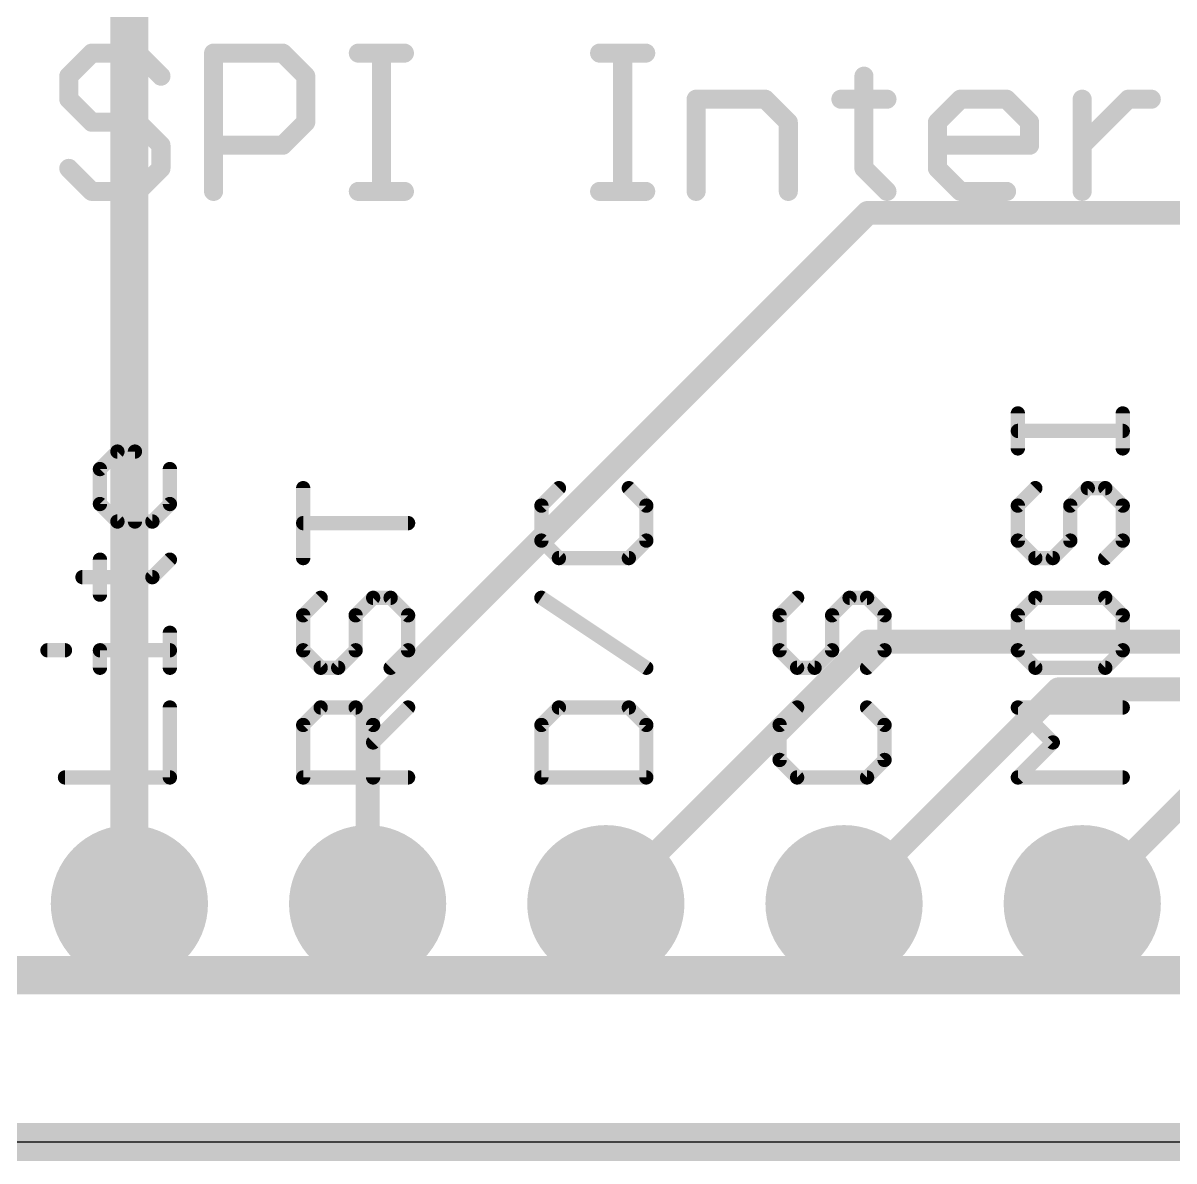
# Model space of a CAD drawing. Extents: x -42 to 37, y -47 to 54.
# Drawn here: x 0.14 to 12.41, y -43.38 to -31.25 of the extents above; entities that cross this region are included whole.
import ezdxf

# ---------------------------------------------------------------- set-up
doc = ezdxf.new("R2010")
doc.units = 0
for name, color, linetype in [('1', 12, 'CONTINUOUS'), ('16', 132, 'CONTINUOUS'), ('17', 110, 'CONTINUOUS'), ('20', 53, 'CONTINUOUS'), ('21', 40, 'CONTINUOUS')]:
    doc.layers.add(name, color=color, linetype=linetype)

# ---------------------------------------------------------------- blocks, each defined once
blk = doc.blocks.new('ROUNDP')
at = {"const_width": 0.5}
blk.add_lwpolyline([(0, -0.25, 1), (0, 0.25, 1), (0, -0.25)], format="xyb", dxfattribs=at)

msp = doc.modelspace()

# ---------------------------------------------------------------- linework, layer by layer
at = {"layer": '1'}
for points, const_width in [([(3.81, -38.608), (9.144, -33.274)], 0.254), ([(9.144, -33.274), (17.272, -33.274)], 0.254), ([(6.35, -40.64), (9.144, -37.846)], 0.254), ([(9.144, -37.846), (16.51, -37.846)], 0.254), ([(8.89, -40.64), (11.176, -38.354)], 0.254), ([(11.176, -38.354), (17.018, -38.354)], 0.254), ([(3.81, -40.64), (3.81, -38.608)], 0.254), ([(11.43, -40.64), (13.208, -38.862)], 0.254), ([(-25.4, -43.18), (25.4, -43.18)], 0.4064)]:
    msp.add_lwpolyline(points, dxfattribs=dict(at, const_width=const_width))
at = {"layer": '1', "const_width": 0.127}
for points in [[(9.144, -33.2105, 1), (9.144, -33.3375)], [(9.1889, -33.3189, 1), (9.0991, -33.2291)], [(9.144, -37.7825, 1), (9.144, -37.9095)], [(9.1889, -37.8909, 1), (9.0991, -37.8011)], [(11.176, -38.2905, 1), (11.176, -38.4175)], [(11.2209, -38.3989, 1), (11.1311, -38.3091)], [(3.8735, -38.608, 1), (3.7465, -38.608)], [(3.7651, -38.5631, 1), (3.8549, -38.6529)], [(3.7465, -40.64, 1), (3.8735, -40.64)], [(6.3051, -40.5951, 1), (6.3949, -40.6849)], [(8.8451, -40.5951, 1), (8.9349, -40.6849)], [(11.3851, -40.5951, 1), (11.4749, -40.6849)]]:
    msp.add_lwpolyline(points, format="xyb", dxfattribs=at)
at = {"layer": '16', "const_width": 0.4064}
for points in [[(1.27, -40.64), (1.27, -23.114)], [(-25.4, -41.402), (25.4, -41.402)]]:
    msp.add_lwpolyline(points, dxfattribs=at)
at = {"layer": '16', "const_width": 0.2032}
msp.add_lwpolyline([(1.1684, -40.64, 1), (1.3716, -40.64)], format="xyb", dxfattribs=at)
at = {"layer": '20'}
msp.add_line((-28.702, -43.18), (28.702, -43.18), dxfattribs=at)
at = {"layer": '21'}
for points, const_width in [([(0.8696, -31.5709), (0.6239, -31.8167)], 0.2032), ([(1.3611, -31.5709), (0.8696, -31.5709)], 0.2032), ([(1.6068, -31.8167), (1.3611, -31.5709)], 0.2032), ([(2.1675, -33.0454), (2.1675, -31.5709)], 0.2032), ([(2.1675, -31.5709), (2.9047, -31.5709)], 0.2032), ([(2.9047, -31.5709), (3.1504, -31.8167)], 0.2032), ([(3.7111, -31.5709), (4.2026, -31.5709)], 0.2032), ([(3.9568, -33.0454), (3.9568, -31.5709)], 0.2032), ([(6.2837, -31.5709), (6.7752, -31.5709)], 0.2032), ([(6.5295, -33.0454), (6.5295, -31.5709)], 0.2032), ([(0.6239, -31.8167), (0.6239, -32.0624)], 0.2032), ([(3.1504, -31.8167), (3.1504, -32.3082)], 0.2032), ([(9.1022, -31.8167), (9.1022, -32.7997)], 0.2032), ([(0.6239, -32.0624), (0.8696, -32.3082)], 0.2032), ([(7.3128, -33.0454), (7.3128, -32.0624)], 0.2032), ([(7.3128, -32.0624), (8.05, -32.0624)], 0.2032), ([(8.05, -32.0624), (8.2958, -32.3082)], 0.2032), ([(8.8564, -32.0624), (9.3479, -32.0624)], 0.2032), ([(9.8855, -32.3082), (10.1312, -32.0624)], 0.2032), ([(10.1312, -32.0624), (10.6227, -32.0624)], 0.2032), ([(10.6227, -32.0624), (10.8685, -32.3082)], 0.2032), ([(11.4291, -33.0454), (11.4291, -32.0624)], 0.2032), ([(11.4291, -32.5539), (11.9206, -32.0624)], 0.2032), ([(11.9206, -32.0624), (12.1663, -32.0624)], 0.2032), ([(0.8696, -32.3082), (1.3611, -32.3082)], 0.2032), ([(1.3611, -32.3082), (1.6068, -32.5539)], 0.2032), ([(3.1504, -32.3082), (2.9047, -32.5539)], 0.2032), ([(8.2958, -32.3082), (8.2958, -33.0454)], 0.2032), ([(9.8855, -32.7997), (9.8855, -32.3082)], 0.2032), ([(10.8685, -32.3082), (10.8685, -32.5539)], 0.2032), ([(1.6068, -32.5539), (1.6068, -32.7997)], 0.2032), ([(2.9047, -32.5539), (2.1675, -32.5539)], 0.2032), ([(10.8685, -32.5539), (9.8855, -32.5539)], 0.2032), ([(0.8696, -33.0454), (0.6239, -32.7997)], 0.2032), ([(1.6068, -32.7997), (1.3611, -33.0454)], 0.2032), ([(9.1022, -32.7997), (9.3479, -33.0454)], 0.2032), ([(10.1312, -33.0454), (9.8855, -32.7997)], 0.2032), ([(1.3611, -33.0454), (0.8696, -33.0454)], 0.2032), ([(3.7111, -33.0454), (4.2026, -33.0454)], 0.2032), ([(6.2837, -33.0454), (6.7752, -33.0454)], 0.2032), ([(10.6227, -33.0454), (10.1312, -33.0454)], 0.2032), ([(10.7432, -35.7856), (10.7432, -35.4128)], 0.1524), ([(11.8618, -35.7856), (11.8618, -35.4128)], 0.1524), ([(11.8618, -35.5992), (10.7432, -35.5992)], 0.1524), ([(0.9561, -36.0059), (1.1425, -35.8195)], 0.1524), ([(1.1425, -35.8195), (1.329, -35.8195)], 0.1524), ([(1.329, -35.8195), (1.329, -36.5652)], 0.1524), ([(0.9561, -36.3788), (0.9561, -36.0059)], 0.1524), ([(1.7018, -36.0059), (1.7018, -36.3788)], 0.1524), ([(3.1232, -36.955), (3.1232, -36.2093)], 0.1524), ([(5.8497, -36.2093), (5.6632, -36.3957)], 0.1524), ([(6.7818, -36.3957), (6.5954, -36.2093)], 0.1524), ([(10.9297, -36.2093), (10.7432, -36.3957)], 0.1524), ([(11.3025, -36.3957), (11.489, -36.2093)], 0.1524), ([(11.489, -36.2093), (11.6754, -36.2093)], 0.1524), ([(11.6754, -36.2093), (11.8618, -36.3957)], 0.1524), ([(1.1425, -36.5652), (0.9561, -36.3788)], 0.1524), ([(1.7018, -36.3788), (1.5154, -36.5652)], 0.1524), ([(5.6632, -36.3957), (5.6632, -36.7686)], 0.1524), ([(6.7818, -36.7686), (6.7818, -36.3957)], 0.1524), ([(10.7432, -36.3957), (10.7432, -36.7686)], 0.1524), ([(11.3025, -36.7686), (11.3025, -36.3957)], 0.1524), ([(11.8618, -36.3957), (11.8618, -36.7686)], 0.1524), ([(1.5154, -36.5652), (1.1425, -36.5652)], 0.1524), ([(4.2418, -36.5822), (3.1232, -36.5822)], 0.1524), ([(5.6632, -36.7686), (5.8497, -36.955)], 0.1524), ([(6.5954, -36.955), (6.7818, -36.7686)], 0.1524), ([(10.7432, -36.7686), (10.9297, -36.955)], 0.1524), ([(11.1161, -36.955), (11.3025, -36.7686)], 0.1524), ([(11.8618, -36.7686), (11.6754, -36.955)], 0.1524), ([(0.9561, -37.3448), (0.9561, -36.972)], 0.1524), ([(1.5154, -37.1584), (1.7018, -36.972)], 0.1524), ([(5.8497, -36.955), (6.5954, -36.955)], 0.1524), ([(10.9297, -36.955), (11.1161, -36.955)], 0.1524), ([(0.7697, -37.1584), (1.5154, -37.1584)], 0.1524), ([(3.3097, -37.3787), (3.1232, -37.5651)], 0.1524), ([(3.6825, -37.5651), (3.869, -37.3787)], 0.1524), ([(3.869, -37.3787), (4.0554, -37.3787)], 0.1524), ([(4.0554, -37.3787), (4.2418, -37.5651)], 0.1524), ([(6.7818, -38.1244), (5.6632, -37.3787)], 0.1524), ([(8.3897, -37.3787), (8.2032, -37.5651)], 0.1524), ([(8.7625, -37.5651), (8.9489, -37.3787)], 0.1524), ([(8.9489, -37.3787), (9.1354, -37.3787)], 0.1524), ([(9.1354, -37.3787), (9.3218, -37.5651)], 0.1524), ([(10.9297, -37.3787), (10.7432, -37.5651)], 0.1524), ([(11.6754, -37.3787), (10.9297, -37.3787)], 0.1524), ([(11.8618, -37.5651), (11.6754, -37.3787)], 0.1524), ([(3.1232, -37.5651), (3.1232, -37.938)], 0.1524), ([(3.6825, -37.938), (3.6825, -37.5651)], 0.1524), ([(4.2418, -37.5651), (4.2418, -37.938)], 0.1524), ([(8.2032, -37.5651), (8.2032, -37.938)], 0.1524), ([(8.7625, -37.938), (8.7625, -37.5651)], 0.1524), ([(9.3218, -37.5651), (9.3218, -37.938)], 0.1524), ([(10.7432, -37.5651), (10.7432, -37.938)], 0.1524), ([(11.8618, -37.938), (11.8618, -37.5651)], 0.1524), ([(1.7018, -38.1244), (1.7018, -37.7516)], 0.1524), ([(0.3968, -37.938), (0.5832, -37.938)], 0.1524), ([(0.9561, -38.1244), (0.9561, -37.938)], 0.1524), ([(0.9561, -37.938), (1.7018, -37.938)], 0.1524), ([(3.1232, -37.938), (3.3097, -38.1244)], 0.1524), ([(3.4961, -38.1244), (3.6825, -37.938)], 0.1524), ([(4.2418, -37.938), (4.0554, -38.1244)], 0.1524), ([(8.2032, -37.938), (8.3897, -38.1244)], 0.1524), ([(8.5761, -38.1244), (8.7625, -37.938)], 0.1524), ([(9.3218, -37.938), (9.1354, -38.1244)], 0.1524), ([(10.7432, -37.938), (10.9297, -38.1244)], 0.1524), ([(11.6754, -38.1244), (11.8618, -37.938)], 0.1524), ([(3.3097, -38.1244), (3.4961, -38.1244)], 0.1524), ([(8.3897, -38.1244), (8.5761, -38.1244)], 0.1524), ([(10.9297, -38.1244), (11.6754, -38.1244)], 0.1524), ([(1.7018, -39.2938), (1.7018, -38.5481)], 0.1524), ([(3.1232, -38.7345), (3.3097, -38.5481)], 0.1524), ([(3.3097, -38.5481), (3.6825, -38.5481)], 0.1524), ([(3.6825, -38.5481), (3.869, -38.7345)], 0.1524), ([(3.869, -38.921), (4.2418, -38.5481)], 0.1524), ([(5.8497, -38.5481), (5.6632, -38.7345)], 0.1524), ([(6.5954, -38.5481), (5.8497, -38.5481)], 0.1524), ([(6.7818, -38.7345), (6.5954, -38.5481)], 0.1524), ([(8.3897, -38.5481), (8.2032, -38.7345)], 0.1524), ([(9.3218, -38.7345), (9.1354, -38.5481)], 0.1524), ([(11.1161, -38.921), (10.7432, -38.5481)], 0.1524), ([(10.7432, -38.5481), (11.8618, -38.5481)], 0.1524), ([(3.1232, -39.2938), (3.1232, -38.7345)], 0.1524), ([(3.869, -38.7345), (3.869, -39.2938)], 0.1524), ([(5.6632, -38.7345), (5.6632, -39.2938)], 0.1524), ([(6.7818, -39.2938), (6.7818, -38.7345)], 0.1524), ([(8.2032, -38.7345), (8.2032, -39.1074)], 0.1524), ([(9.3218, -39.1074), (9.3218, -38.7345)], 0.1524), ([(10.7432, -39.2938), (11.1161, -38.921)], 0.1524), ([(8.2032, -39.1074), (8.3897, -39.2938)], 0.1524), ([(9.1354, -39.2938), (9.3218, -39.1074)], 0.1524), ([(0.5832, -39.2938), (1.7018, -39.2938)], 0.1524), ([(4.2418, -39.2938), (3.1232, -39.2938)], 0.1524), ([(5.6632, -39.2938), (6.7818, -39.2938)], 0.1524), ([(8.3897, -39.2938), (9.1354, -39.2938)], 0.1524), ([(11.8618, -39.2938), (10.7432, -39.2938)], 0.1524)]:
    msp.add_lwpolyline(points, dxfattribs=dict(at, const_width=const_width))
for points, const_width in [([(0.8696, -31.5201, 1), (0.8696, -31.6217)], 0.1016), ([(0.9055, -31.6069, 1), (0.8337, -31.535)], 0.1016), ([(1.397, -31.535, 1), (1.3252, -31.6069)], 0.1016), ([(1.3611, -31.6217, 1), (1.3611, -31.5201)], 0.1016), ([(2.2183, -31.5709, 1), (2.1167, -31.5709)], 0.1016), ([(2.1675, -31.5201, 1), (2.1675, -31.6217)], 0.1016), ([(2.9406, -31.535, 1), (2.8688, -31.6069)], 0.1016), ([(2.9047, -31.6217, 1), (2.9047, -31.5201)], 0.1016), ([(3.7111, -31.5201, 1), (3.7111, -31.6217)], 0.1016), ([(4.0076, -31.5709, 1), (3.906, -31.5709)], 0.1016), ([(4.2026, -31.6217, 1), (4.2026, -31.5201)], 0.1016), ([(6.2837, -31.5201, 1), (6.2837, -31.6217)], 0.1016), ([(6.5803, -31.5709, 1), (6.4787, -31.5709)], 0.1016), ([(6.7752, -31.6217, 1), (6.7752, -31.5201)], 0.1016), ([(0.5879, -31.7808, 1), (0.6598, -31.8526)], 0.1016), ([(0.6747, -31.8167, 1), (0.5731, -31.8167)], 0.1016), ([(1.5709, -31.8526, 1), (1.6428, -31.7808)], 0.1016), ([(3.2012, -31.8167, 1), (3.0996, -31.8167)], 0.1016), ([(3.1145, -31.8526, 1), (3.1864, -31.7808)], 0.1016), ([(9.153, -31.8167, 1), (9.0514, -31.8167)], 0.1016), ([(0.6598, -32.0265, 1), (0.5879, -32.0983)], 0.1016), ([(0.5731, -32.0624, 1), (0.6747, -32.0624)], 0.1016), ([(7.3636, -32.0624, 1), (7.262, -32.0624)], 0.1016), ([(7.3128, -32.0116, 1), (7.3128, -32.1132)], 0.1016), ([(8.086, -32.0265, 1), (8.0141, -32.0983)], 0.1016), ([(8.05, -32.1132, 1), (8.05, -32.0116)], 0.1016), ([(8.8564, -32.0116, 1), (8.8564, -32.1132)], 0.1016), ([(9.3479, -32.1132, 1), (9.3479, -32.0116)], 0.1016), ([(10.1312, -32.0116, 1), (10.1312, -32.1132)], 0.1016), ([(10.1672, -32.0983, 1), (10.0953, -32.0265)], 0.1016), ([(10.6586, -32.0265, 1), (10.5868, -32.0983)], 0.1016), ([(10.6227, -32.1132, 1), (10.6227, -32.0116)], 0.1016), ([(11.4799, -32.0624, 1), (11.3783, -32.0624)], 0.1016), ([(11.9206, -32.0116, 1), (11.9206, -32.1132)], 0.1016), ([(11.9565, -32.0983, 1), (11.8847, -32.0265)], 0.1016), ([(12.1663, -32.1132, 1), (12.1663, -32.0116)], 0.1016), ([(0.8696, -32.2574, 1), (0.8696, -32.359)], 0.1016), ([(0.8337, -32.3441, 1), (0.9055, -32.2723)], 0.1016), ([(1.397, -32.2723, 1), (1.3252, -32.3441)], 0.1016), ([(1.3611, -32.359, 1), (1.3611, -32.2574)], 0.1016), ([(3.0996, -32.3082, 1), (3.2012, -32.3082)], 0.1016), ([(3.1864, -32.3441, 1), (3.1145, -32.2723)], 0.1016), ([(8.3466, -32.3082, 1), (8.245, -32.3082)], 0.1016), ([(8.2599, -32.3441, 1), (8.3317, -32.2723)], 0.1016), ([(9.9363, -32.3082, 1), (9.8347, -32.3082)], 0.1016), ([(9.8496, -32.2723, 1), (9.9214, -32.3441)], 0.1016), ([(10.9193, -32.3082, 1), (10.8177, -32.3082)], 0.1016), ([(10.8325, -32.3441, 1), (10.9044, -32.2723)], 0.1016), ([(1.6576, -32.5539, 1), (1.556, -32.5539)], 0.1016), ([(1.5709, -32.5898, 1), (1.6428, -32.518)], 0.1016), ([(2.1675, -32.5031, 1), (2.1675, -32.6047)], 0.1016), ([(2.8688, -32.518, 1), (2.9406, -32.5898)], 0.1016), ([(2.9047, -32.6047, 1), (2.9047, -32.5031)], 0.1016), ([(9.8855, -32.5031, 1), (9.8855, -32.6047)], 0.1016), ([(10.8177, -32.5539, 1), (10.9193, -32.5539)], 0.1016), ([(10.8685, -32.6047, 1), (10.8685, -32.5031)], 0.1016), ([(11.3932, -32.518, 1), (11.465, -32.5898)], 0.1016), ([(0.6598, -32.7637, 1), (0.5879, -32.8356)], 0.1016), ([(1.556, -32.7997, 1), (1.6576, -32.7997)], 0.1016), ([(1.6428, -32.8356, 1), (1.5709, -32.7637)], 0.1016), ([(9.1381, -32.7637, 1), (9.0662, -32.8356)], 0.1016), ([(9.0514, -32.7997, 1), (9.153, -32.7997)], 0.1016), ([(9.9214, -32.7637, 1), (9.8496, -32.8356)], 0.1016), ([(9.8347, -32.7997, 1), (9.9363, -32.7997)], 0.1016), ([(0.8696, -32.9946, 1), (0.8696, -33.0962)], 0.1016), ([(0.8337, -33.0813, 1), (0.9055, -33.0095)], 0.1016), ([(1.3252, -33.0095, 1), (1.397, -33.0813)], 0.1016), ([(1.3611, -33.0962, 1), (1.3611, -32.9946)], 0.1016), ([(2.1167, -33.0454, 1), (2.2183, -33.0454)], 0.1016), ([(3.7111, -32.9946, 1), (3.7111, -33.0962)], 0.1016), ([(3.906, -33.0454, 1), (4.0076, -33.0454)], 0.1016), ([(4.2026, -33.0962, 1), (4.2026, -32.9946)], 0.1016), ([(6.2837, -32.9946, 1), (6.2837, -33.0962)], 0.1016), ([(6.4787, -33.0454, 1), (6.5803, -33.0454)], 0.1016), ([(6.7752, -33.0962, 1), (6.7752, -32.9946)], 0.1016), ([(7.262, -33.0454, 1), (7.3636, -33.0454)], 0.1016), ([(8.245, -33.0454, 1), (8.3466, -33.0454)], 0.1016), ([(9.312, -33.0813, 1), (9.3838, -33.0095)], 0.1016), ([(10.1312, -32.9946, 1), (10.1312, -33.0962)], 0.1016), ([(10.0953, -33.0813, 1), (10.1672, -33.0095)], 0.1016), ([(10.6227, -33.0962, 1), (10.6227, -32.9946)], 0.1016), ([(11.3783, -33.0454, 1), (11.4799, -33.0454)], 0.1016), ([(10.7813, -35.4128, 1), (10.7051, -35.4128)], 0.0762), ([(11.8999, -35.4128, 1), (11.8237, -35.4128)], 0.0762), ([(10.7432, -35.5611, 1), (10.7432, -35.6373)], 0.0762), ([(11.8618, -35.6373, 1), (11.8618, -35.5611)], 0.0762), ([(1.1425, -35.7814, 1), (1.1425, -35.8576)], 0.0762), ([(1.1695, -35.8464, 1), (1.1156, -35.7926)], 0.0762), ([(1.3671, -35.8195, 1), (1.2909, -35.8195)], 0.0762), ([(1.329, -35.8576, 1), (1.329, -35.7814)], 0.0762), ([(10.7051, -35.7856, 1), (10.7813, -35.7856)], 0.0762), ([(11.8237, -35.7856, 1), (11.8999, -35.7856)], 0.0762), ([(0.9942, -36.0059, 1), (0.918, -36.0059)], 0.0762), ([(0.9292, -35.979, 1), (0.983, -36.0329)], 0.0762), ([(1.7399, -36.0059, 1), (1.6637, -36.0059)], 0.0762), ([(3.1613, -36.2093, 1), (3.0851, -36.2093)], 0.0762), ([(5.8766, -36.2362, 1), (5.8227, -36.1824)], 0.0762), ([(6.6223, -36.1824, 1), (6.5684, -36.2362)], 0.0762), ([(10.9566, -36.2362, 1), (10.9027, -36.1824)], 0.0762), ([(11.489, -36.1712, 1), (11.489, -36.2474)], 0.0762), ([(11.5159, -36.2362, 1), (11.462, -36.1824)], 0.0762), ([(11.7023, -36.1824, 1), (11.6484, -36.2362)], 0.0762), ([(11.6754, -36.2474, 1), (11.6754, -36.1712)], 0.0762), ([(0.983, -36.3518, 1), (0.9292, -36.4057)], 0.0762), ([(1.7287, -36.4057, 1), (1.6749, -36.3518)], 0.0762), ([(5.7013, -36.3957, 1), (5.6251, -36.3957)], 0.0762), ([(6.8199, -36.3957, 1), (6.7437, -36.3957)], 0.0762), ([(10.7813, -36.3957, 1), (10.7051, -36.3957)], 0.0762), ([(11.3406, -36.3957, 1), (11.2644, -36.3957)], 0.0762), ([(11.8999, -36.3957, 1), (11.8237, -36.3957)], 0.0762), ([(0.918, -36.3788, 1), (0.9942, -36.3788)], 0.0762), ([(1.6637, -36.3788, 1), (1.7399, -36.3788)], 0.0762), ([(5.6363, -36.3688, 1), (5.6902, -36.4227)], 0.0762), ([(6.7549, -36.4227, 1), (6.8087, -36.3688)], 0.0762), ([(10.7163, -36.3688, 1), (10.7702, -36.4227)], 0.0762), ([(11.2756, -36.3688, 1), (11.3295, -36.4227)], 0.0762), ([(11.8349, -36.4227, 1), (11.8887, -36.3688)], 0.0762), ([(1.1425, -36.5271, 1), (1.1425, -36.6033)], 0.0762), ([(1.1156, -36.5922, 1), (1.1695, -36.5383)], 0.0762), ([(1.2909, -36.5652, 1), (1.3671, -36.5652)], 0.0762), ([(1.4884, -36.5383, 1), (1.5423, -36.5922)], 0.0762), ([(1.5154, -36.6033, 1), (1.5154, -36.5271)], 0.0762), ([(3.1232, -36.5441, 1), (3.1232, -36.6203)], 0.0762), ([(4.2418, -36.6203, 1), (4.2418, -36.5441)], 0.0762), ([(5.6902, -36.7416, 1), (5.6363, -36.7955)], 0.0762), ([(6.8087, -36.7955, 1), (6.7549, -36.7416)], 0.0762), ([(10.7702, -36.7416, 1), (10.7163, -36.7955)], 0.0762), ([(11.3295, -36.7955, 1), (11.2756, -36.7416)], 0.0762), ([(11.8887, -36.7955, 1), (11.8349, -36.7416)], 0.0762), ([(5.6251, -36.7686, 1), (5.7013, -36.7686)], 0.0762), ([(6.7437, -36.7686, 1), (6.8199, -36.7686)], 0.0762), ([(10.7051, -36.7686, 1), (10.7813, -36.7686)], 0.0762), ([(11.2644, -36.7686, 1), (11.3406, -36.7686)], 0.0762), ([(11.8237, -36.7686, 1), (11.8999, -36.7686)], 0.0762), ([(0.9942, -36.972, 1), (0.918, -36.972)], 0.0762), ([(1.7287, -36.9989, 1), (1.6749, -36.945)], 0.0762), ([(3.0851, -36.955, 1), (3.1613, -36.955)], 0.0762), ([(5.8497, -36.9169, 1), (5.8497, -36.9931)], 0.0762), ([(5.8227, -36.9819, 1), (5.8766, -36.9281)], 0.0762), ([(6.5684, -36.9281, 1), (6.6223, -36.9819)], 0.0762), ([(6.5954, -36.9931, 1), (6.5954, -36.9169)], 0.0762), ([(10.9297, -36.9169, 1), (10.9297, -36.9931)], 0.0762), ([(10.9027, -36.9819, 1), (10.9566, -36.9281)], 0.0762), ([(11.0892, -36.9281, 1), (11.143, -36.9819)], 0.0762), ([(11.1161, -36.9931, 1), (11.1161, -36.9169)], 0.0762), ([(11.6484, -36.9281, 1), (11.7023, -36.9819)], 0.0762), ([(0.7697, -37.1203, 1), (0.7697, -37.1965)], 0.0762), ([(1.4884, -37.1314, 1), (1.5423, -37.1853)], 0.0762), ([(1.5154, -37.1965, 1), (1.5154, -37.1203)], 0.0762), ([(0.918, -37.3448, 1), (0.9942, -37.3448)], 0.0762), ([(3.3366, -37.4056, 1), (3.2827, -37.3518)], 0.0762), ([(3.869, -37.3406, 1), (3.869, -37.4168)], 0.0762), ([(3.8959, -37.4056, 1), (3.842, -37.3518)], 0.0762), ([(4.0823, -37.3518, 1), (4.0284, -37.4056)], 0.0762), ([(4.0554, -37.4168, 1), (4.0554, -37.3406)], 0.0762), ([(5.6844, -37.347, 1), (5.6421, -37.4104)], 0.0762), ([(8.4166, -37.4056, 1), (8.3627, -37.3518)], 0.0762), ([(8.9489, -37.3406, 1), (8.9489, -37.4168)], 0.0762), ([(8.9759, -37.4056, 1), (8.922, -37.3518)], 0.0762), ([(9.1623, -37.3518, 1), (9.1084, -37.4056)], 0.0762), ([(9.1354, -37.4168, 1), (9.1354, -37.3406)], 0.0762), ([(10.9297, -37.3406, 1), (10.9297, -37.4168)], 0.0762), ([(10.9566, -37.4056, 1), (10.9027, -37.3518)], 0.0762), ([(11.7023, -37.3518, 1), (11.6484, -37.4056)], 0.0762), ([(11.6754, -37.4168, 1), (11.6754, -37.3406)], 0.0762), ([(3.1613, -37.5651, 1), (3.0851, -37.5651)], 0.0762), ([(3.0963, -37.5382, 1), (3.1502, -37.5921)], 0.0762), ([(3.7206, -37.5651, 1), (3.6444, -37.5651)], 0.0762), ([(3.6556, -37.5382, 1), (3.7095, -37.5921)], 0.0762), ([(4.2799, -37.5651, 1), (4.2037, -37.5651)], 0.0762), ([(4.2149, -37.5921, 1), (4.2687, -37.5382)], 0.0762), ([(8.2413, -37.5651, 1), (8.1651, -37.5651)], 0.0762), ([(8.1763, -37.5382, 1), (8.2302, -37.5921)], 0.0762), ([(8.8006, -37.5651, 1), (8.7244, -37.5651)], 0.0762), ([(8.7356, -37.5382, 1), (8.7895, -37.5921)], 0.0762), ([(9.3599, -37.5651, 1), (9.2837, -37.5651)], 0.0762), ([(9.2949, -37.5921, 1), (9.3487, -37.5382)], 0.0762), ([(10.7813, -37.5651, 1), (10.7051, -37.5651)], 0.0762), ([(10.7163, -37.5382, 1), (10.7702, -37.5921)], 0.0762), ([(11.8999, -37.5651, 1), (11.8237, -37.5651)], 0.0762), ([(11.8349, -37.5921, 1), (11.8887, -37.5382)], 0.0762), ([(1.7399, -37.7516, 1), (1.6637, -37.7516)], 0.0762), ([(0.3968, -37.8999, 1), (0.3968, -37.9761)], 0.0762), ([(0.5832, -37.9761, 1), (0.5832, -37.8999)], 0.0762), ([(0.9942, -37.938, 1), (0.918, -37.938)], 0.0762), ([(0.9561, -37.8999, 1), (0.9561, -37.9761)], 0.0762), ([(1.7018, -37.9761, 1), (1.7018, -37.8999)], 0.0762), ([(3.1502, -37.911, 1), (3.0963, -37.9649)], 0.0762), ([(3.0851, -37.938, 1), (3.1613, -37.938)], 0.0762), ([(3.6444, -37.938, 1), (3.7206, -37.938)], 0.0762), ([(3.7095, -37.9649, 1), (3.6556, -37.911)], 0.0762), ([(4.2037, -37.938, 1), (4.2799, -37.938)], 0.0762), ([(4.2687, -37.9649, 1), (4.2149, -37.911)], 0.0762), ([(8.2302, -37.911, 1), (8.1763, -37.9649)], 0.0762), ([(8.1651, -37.938, 1), (8.2413, -37.938)], 0.0762), ([(8.7244, -37.938, 1), (8.8006, -37.938)], 0.0762), ([(8.7895, -37.9649, 1), (8.7356, -37.911)], 0.0762), ([(9.2837, -37.938, 1), (9.3599, -37.938)], 0.0762), ([(9.3487, -37.9649, 1), (9.2949, -37.911)], 0.0762), ([(10.7702, -37.911, 1), (10.7163, -37.9649)], 0.0762), ([(10.7051, -37.938, 1), (10.7813, -37.938)], 0.0762), ([(11.8237, -37.938, 1), (11.8999, -37.938)], 0.0762), ([(11.8887, -37.9649, 1), (11.8349, -37.911)], 0.0762), ([(0.918, -38.1244, 1), (0.9942, -38.1244)], 0.0762), ([(1.6637, -38.1244, 1), (1.7399, -38.1244)], 0.0762), ([(3.3097, -38.0863, 1), (3.3097, -38.1625)], 0.0762), ([(3.2827, -38.1513, 1), (3.3366, -38.0975)], 0.0762), ([(3.4692, -38.0975, 1), (3.523, -38.1513)], 0.0762), ([(3.4961, -38.1625, 1), (3.4961, -38.0863)], 0.0762), ([(4.0284, -38.0975, 1), (4.0823, -38.1513)], 0.0762), ([(6.7607, -38.1561, 1), (6.8029, -38.0927)], 0.0762), ([(8.3897, -38.0863, 1), (8.3897, -38.1625)], 0.0762), ([(8.3627, -38.1513, 1), (8.4166, -38.0975)], 0.0762), ([(8.5492, -38.0975, 1), (8.603, -38.1513)], 0.0762), ([(8.5761, -38.1625, 1), (8.5761, -38.0863)], 0.0762), ([(9.1084, -38.0975, 1), (9.1623, -38.1513)], 0.0762), ([(10.9297, -38.0863, 1), (10.9297, -38.1625)], 0.0762), ([(10.9027, -38.1513, 1), (10.9566, -38.0975)], 0.0762), ([(11.6484, -38.0975, 1), (11.7023, -38.1513)], 0.0762), ([(11.6754, -38.1625, 1), (11.6754, -38.0863)], 0.0762), ([(1.7399, -38.5481, 1), (1.6637, -38.5481)], 0.0762), ([(3.3097, -38.51, 1), (3.3097, -38.5862)], 0.0762), ([(3.3366, -38.575, 1), (3.2827, -38.5212)], 0.0762), ([(3.7095, -38.5212, 1), (3.6556, -38.575)], 0.0762), ([(3.6825, -38.5862, 1), (3.6825, -38.51)], 0.0762), ([(4.2687, -38.575, 1), (4.2149, -38.5212)], 0.0762), ([(5.8497, -38.51, 1), (5.8497, -38.5862)], 0.0762), ([(5.8766, -38.575, 1), (5.8227, -38.5212)], 0.0762), ([(6.6223, -38.5212, 1), (6.5684, -38.575)], 0.0762), ([(6.5954, -38.5862, 1), (6.5954, -38.51)], 0.0762), ([(8.4166, -38.575, 1), (8.3627, -38.5212)], 0.0762), ([(9.1623, -38.5212, 1), (9.1084, -38.575)], 0.0762), ([(10.7432, -38.51, 1), (10.7432, -38.5862)], 0.0762), ([(10.7702, -38.5212, 1), (10.7163, -38.575)], 0.0762), ([(11.8618, -38.5862, 1), (11.8618, -38.51)], 0.0762), ([(3.1613, -38.7345, 1), (3.0851, -38.7345)], 0.0762), ([(3.0963, -38.7076, 1), (3.1502, -38.7615)], 0.0762), ([(3.9071, -38.7345, 1), (3.8309, -38.7345)], 0.0762), ([(3.842, -38.7615, 1), (3.8959, -38.7076)], 0.0762), ([(5.7013, -38.7345, 1), (5.6251, -38.7345)], 0.0762), ([(5.6363, -38.7076, 1), (5.6902, -38.7615)], 0.0762), ([(6.8199, -38.7345, 1), (6.7437, -38.7345)], 0.0762), ([(6.7549, -38.7615, 1), (6.8087, -38.7076)], 0.0762), ([(8.2413, -38.7345, 1), (8.1651, -38.7345)], 0.0762), ([(8.1763, -38.7076, 1), (8.2302, -38.7615)], 0.0762), ([(9.3599, -38.7345, 1), (9.2837, -38.7345)], 0.0762), ([(9.2949, -38.7615, 1), (9.3487, -38.7076)], 0.0762), ([(3.842, -38.894, 1), (3.8959, -38.9479)], 0.0762), ([(11.143, -38.9479, 1), (11.0892, -38.894)], 0.0762), ([(11.0892, -38.9479, 1), (11.143, -38.894)], 0.0762), ([(8.2302, -39.0804, 1), (8.1763, -39.1343)], 0.0762), ([(8.1651, -39.1074, 1), (8.2413, -39.1074)], 0.0762), ([(9.2837, -39.1074, 1), (9.3599, -39.1074)], 0.0762), ([(9.3487, -39.1343, 1), (9.2949, -39.0804)], 0.0762), ([(0.5832, -39.2557, 1), (0.5832, -39.3319)], 0.0762), ([(1.6637, -39.2938, 1), (1.7399, -39.2938)], 0.0762), ([(1.7018, -39.3319, 1), (1.7018, -39.2557)], 0.0762), ([(3.1232, -39.2557, 1), (3.1232, -39.3319)], 0.0762), ([(3.0851, -39.2938, 1), (3.1613, -39.2938)], 0.0762), ([(3.8309, -39.2938, 1), (3.9071, -39.2938)], 0.0762), ([(4.2418, -39.3319, 1), (4.2418, -39.2557)], 0.0762), ([(5.6632, -39.2557, 1), (5.6632, -39.3319)], 0.0762), ([(5.6251, -39.2938, 1), (5.7013, -39.2938)], 0.0762), ([(6.7437, -39.2938, 1), (6.8199, -39.2938)], 0.0762), ([(6.7818, -39.3319, 1), (6.7818, -39.2557)], 0.0762), ([(8.3897, -39.2557, 1), (8.3897, -39.3319)], 0.0762), ([(8.3627, -39.3207, 1), (8.4166, -39.2669)], 0.0762), ([(9.1084, -39.2669, 1), (9.1623, -39.3207)], 0.0762), ([(9.1354, -39.3319, 1), (9.1354, -39.2557)], 0.0762), ([(10.7432, -39.2557, 1), (10.7432, -39.3319)], 0.0762), ([(10.7163, -39.2669, 1), (10.7702, -39.3207)], 0.0762), ([(11.8618, -39.3319, 1), (11.8618, -39.2557)], 0.0762)]:
    msp.add_lwpolyline(points, format="xyb", dxfattribs=dict(at, const_width=const_width))

# ---------------------------------------------------------------- block references
at = {"layer": '17', "xscale": 1.6764, "yscale": 1.6764, "rotation": 270}
for p in [(1.27, -40.64), (1.27, -40.64), (3.81, -40.64), (3.81, -40.64), (6.35, -40.64), (6.35, -40.64), (8.89, -40.64), (8.89, -40.64), (11.43, -40.64), (11.43, -40.64)]:
    msp.add_blockref('ROUNDP', p, dxfattribs=at)

doc.saveas('drawing.dxf')
